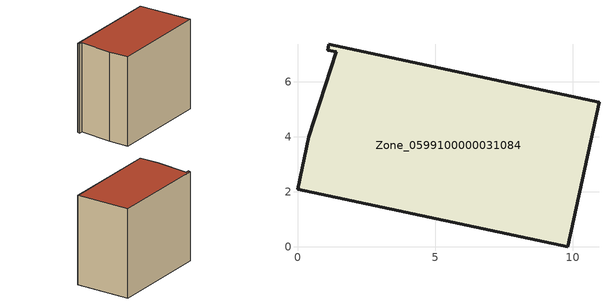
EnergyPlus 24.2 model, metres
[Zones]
Zone_0599100000031084
 floor ground (C_G): 9.82,0 0,2.09 0.41,3.99 1.41,7.09 1.09,7.15 1.14,7.36 10.95,5.25 z0
 wall outside (C_F): 1.14,7.36 1.09,7.15 1.41,7.09 0.41,3.99 0,2.09 9.82,0 10.95,5.25 1.14,7.36 z0:8.72
 roof outside (C_R): 1.41,7.09 0.41,3.99 0,2.09 9.82,0 10.95,5.25 1.14,7.36 1.09,7.15 z8.72
[BUILDING]
Pand.0599100000031084: North Axis=0; Terrain=City; Loads Convergence Tolerance Value=0.04; Temperature Convergence Tolerance Value=0.4; Solar Distribution=FullExterior; Maximum Number of Warmup Days=25; Minimum Number of Warmup Days=1
[Site:Location]
Rotterdam.The.Hague.AP_ZH_NLD Design_Conditions: Latitude=51.96; Longitude=4.45; Time Zone=1; Elevation=-4.5
[SITE:GROUNDTEMPERATURE:BUILDINGSURFACE]
18, 18, 18, 18, 18, 18, 18, 18, 18, 18, 18, 18
[MATERIAL] Thermal Absorptance=0.9; Solar Absorptance=0.7; Visible Absorptance=0.7
Name | Roughness | Thickness | Conductivity | Density | Specific Heat
G.TC.1975-1991 | MediumSmooth | 0.15 | 0.288461 | 540 | 1210
F.TC.1975-1991 | Rough | 0.3 | 0.230769 | 1920 | 840
R.TC.1975-1991 | MediumRough | 0.2 | 0.153846 | 1500 | 1000
[CONSTRUCTION]
C_G: G.TC.1975-1991
C_F: F.TC.1975-1991
C_R: R.TC.1975-1991
[ZONE]
Zone_0599100000031084: Type=1; Multiplier=1; Ceiling Height=Autocalculate; Volume=Autocalculate; Floor Area=autocalculate; Part of Total Floor Area=Yes
[ZONEINFILTRATION:DESIGNFLOWRATE]
Infil_Zone_0599100000031084: Zone or ZoneList or Space or SpaceList=Zone_0599100000031084; Schedule=AlwaysOn; Design Flow Rate Calculation Method=Flow/Area; Flow Rate per Floor Area=0.003; Constant Term Coefficient=1; Temperature Term Coefficient=0; Velocity Term Coefficient=0; Velocity Squared Term Coefficient=0
[HVACTEMPLATE:ZONE:IDEALLOADSAIRSYSTEM]
Zone_0599100000031084: Maximum Heating Supply Air Temperature=50; Minimum Cooling Supply Air Temperature=13; Maximum Heating Supply Air Humidity Ratio=0.0156; Minimum Cooling Supply Air Humidity Ratio=0.0077; Heating Limit=NoLimit; Cooling Limit=NoLimit; Dehumidification Control Type=ConstantSensibleHeatRatio; Cooling Sensible Heat Ratio=0.7; Dehumidification Setpoint=60; Humidification Control Type=None; Humidification Setpoint=30; Outdoor Air Method=None; Outdoor Air Flow Rate per Person=0.00944; Outdoor Air Flow Rate per Zone Floor Area=0; Outdoor Air Flow Rate per Zone=0; Demand Controlled Ventilation Type=None; Outdoor Air Economizer Type=NoEconomizer; Heat Recovery Type=None; Sensible Heat Recovery Effectiveness=0.7; Latent Heat Recovery Effectiveness=0.65
[ZONECONTROL:THERMOSTAT]
ThermostatControl_Zone_0599100000031084: Zone or ZoneList=Zone_0599100000031084; Control Type Schedule=DualSetpointControlType; Control 1=Thermostat_Zone_0599100000031084; Temperature Difference Between Cutout And Setpoint=0
[THERMOSTATSETPOINT:DUALSETPOINT]
Thermostat_Zone_0599100000031084: Heating Setpoint Temperature Schedule=HeatingSetpoint_Zone_0599100000031084; Cooling Setpoint Temperature Schedule=CoolingSetpoint_Zone_0599100000031084
[SCHEDULE:COMPACT]
HeatingSetpoint_Zone_0599100000031084: Through: 12/31, For: AllDays, Until: 24:00, 21
CoolingSetpoint_Zone_0599100000031084: Through: 12/31, For: AllDays, Until: 24:00, 24
DualSetpointControlType: Through: 12/31, For: AllDays, Until: 24:00, 4
AlwaysOn: Through: 12/31, For: AllDays, Until: 24:00, 1
